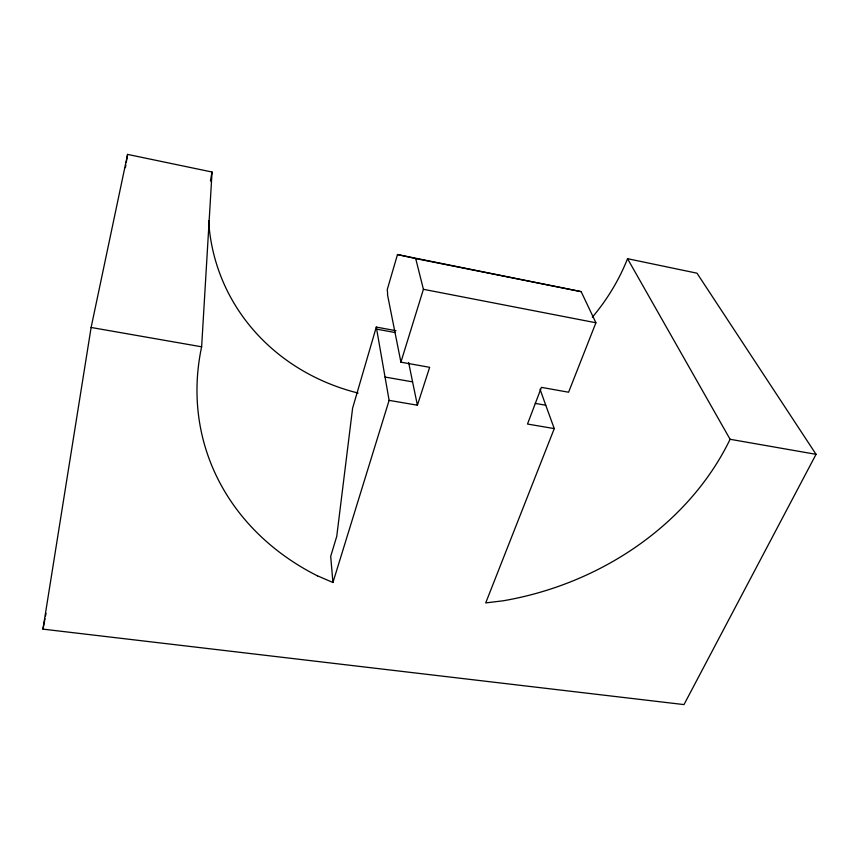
<?xml version="1.0" encoding="UTF-8"?>
<svg xmlns="http://www.w3.org/2000/svg" width="859" height="859" viewBox="0 0 859 859"><rect width="100%" height="100%" fill="white"/><g stroke="black" fill="none" stroke-linecap="round" stroke-linejoin="round"><path stroke-width="1.29" d="M592.313 317.239A218.379 199.299 -18.5 0 0 627.542 258.699L696.993 273.194L816.05 454.325L683.989 704.595L42.95 629.132L91.118 327.472L127.594 154.405L212.055 172.025L201.629 346.8A281.129 234.389 -16.2 0 0 317.519 575.884M125.435 167.634L125.865 164.992M126.294 162.34L127.594 154.405M42.95 629.132L45.012 618.63M45.527 616L46.042 613.38M396.01 330.715L376.306 327.075L352.609 408.165L336.749 536.338L330.694 556.374L332.938 582.488L317.519 575.841M816.05 454.325L730.086 439.282A281.129 234.389 -16.2 0 1 503.063 600.806L485.711 602.911L554.27 428.609L527.501 424.035L541.417 387.366L568.583 392.219L595.91 322.769L581.146 291.641L397.492 254.554L387.216 289.719A21.743 4.295 -79.5 0 1 387.581 295.109L400.906 362.176L429.65 367.319L417.41 405.201L389.116 400.369L376.306 327.075M400.906 362.176L423.412 289.3L415.702 258.58L397.492 254.554M332.938 582.488L389.116 400.369M385.057 377.047L412.567 381.868L417.41 405.201M535.318 403.408L545.755 405.233L554.27 428.609M91.118 327.472L201.629 346.8M376.972 329.201L395.108 332.54M423.412 289.3L595.91 322.769M415.702 258.58L581.146 291.641M627.542 258.699L730.086 439.282M540.032 389.213L545.755 405.233M408.637 362.455L412.567 381.868M358.106 393.057A218.379 199.299 -18.5 0 1 208.63 220.623M210.455 181.066A218.379 199.299 -18.5 0 1 212.055 172.025"/></g></svg>
